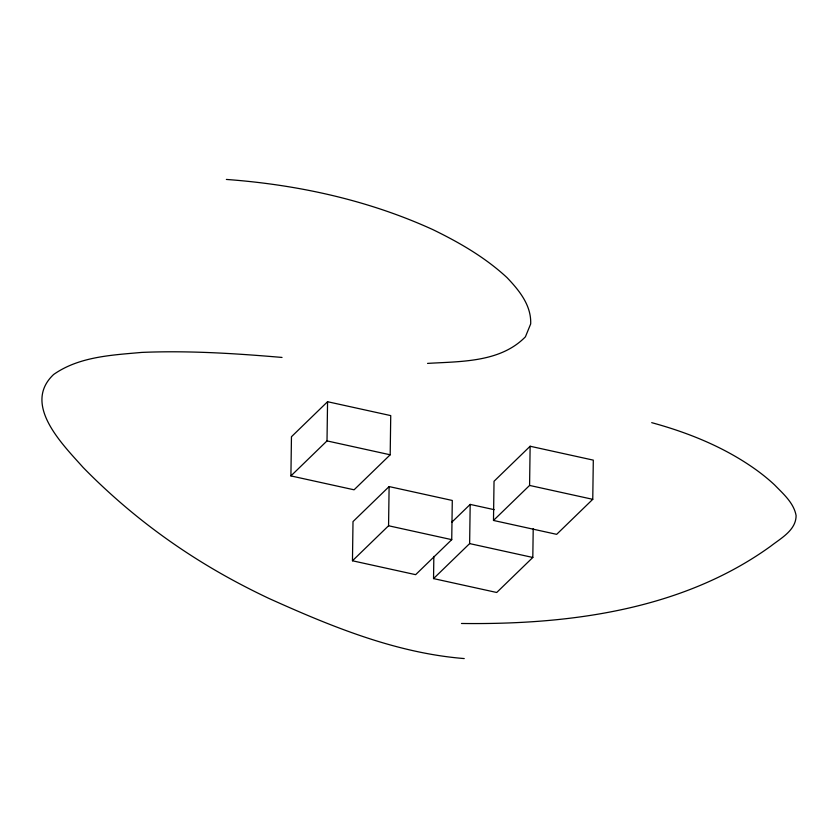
<?xml version="1.0" encoding="UTF-8"?>
<svg xmlns="http://www.w3.org/2000/svg" width="838" height="838" viewBox="0 0 838 838"><rect width="100%" height="100%" fill="white"/><g stroke="black" fill="none" stroke-linecap="round" stroke-linejoin="round"><path stroke-width="1.26" d="M290.912 475.921L291.456 436.734L327.564 401.716L390.738 415.606L390.183 454.793L354.086 489.801L290.912 475.921L327.009 440.903L327.564 401.716M352.463 560.779L353.008 521.592L389.115 486.574L452.29 500.464L451.734 539.651L415.638 574.669L352.463 560.779L388.56 525.761L389.115 486.574M533.209 528.736L532.811 557.469L496.714 592.487L433.539 578.597L433.843 556.39M433.539 578.597L469.636 543.59L470.181 504.403L494.19 509.672M493.488 520.45L494.032 481.263L530.129 446.245L593.304 460.135L592.759 499.322L556.662 534.34L493.488 520.45L529.585 485.432L530.129 446.245M451.672 522.357L470.181 504.403M427.548 363.399C460.848 361.356 500.317 362.571 525.416 336.813L530.684 323.918C531.449 305.304 519.11 290.283 506.98 277.577C485.16 257.381 459.276 242.433 432.649 229.518C367.798 199.957 297.249 184.643 226.365 179.437M461.476 623.482C568.258 624.823 681.755 610.347 770.593 546.282C780.754 538.321 796.1 530.297 796.1 515.548C793.785 502.81 783.153 493.781 774.584 484.909A344.533 155.878 0.8 0 0 756.683 470.212C725.289 447.555 688.888 432.785 651.702 422.656M464.231 658.563C395.725 653.085 330.958 626.363 268.904 598.426A767.545 347.267 0.8 0 1 231.676 579.529C191.787 557.794 154.171 531.879 119.876 502.077A1293.369 585.165 0.8 0 1 83.077 467.395C62.682 444.475 21.872 404.461 53.611 374.502C79.149 356.538 111.737 355.123 141.779 352.41C188.592 350.452 235.394 353.458 282.029 357.438M327.009 440.903L390.183 454.793M529.585 485.432L592.759 499.322M388.56 525.761L451.734 539.651M469.636 543.59L532.811 557.469"/></g></svg>
